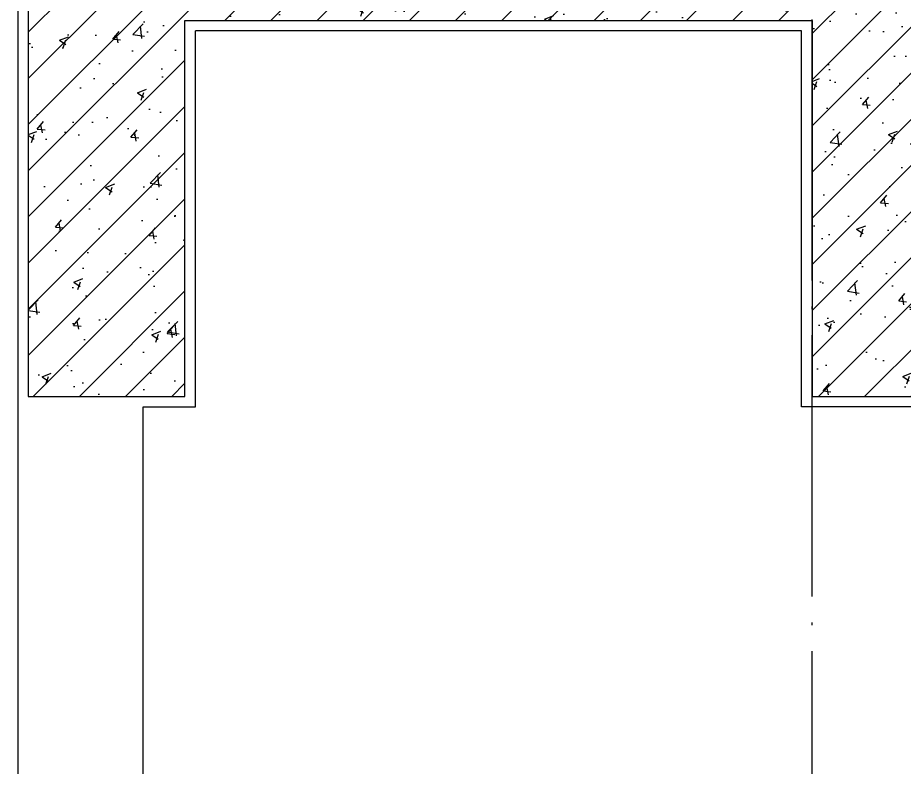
# Model space of a CAD drawing. Extents: x 6843040 to 15500510, y -6507076 to -4940511.
# Drawn here: x 7662702 to 7664399, y -6162255 to -6160819 of the extents above; entities that cross this region are included whole.
import ezdxf

# ---------------------------------------------------------------- set-up
doc = ezdxf.new("R2010")
doc.units = 0
doc.header["$LTSCALE"] = 1000
doc.header["$MEASUREMENT"] = 0
doc.linetypes.add('DOTE', pattern=[2.42, 2, -0.2, 0.02, -0.2])
for name, color, linetype in [('DOTE', 8, 'DOTE'), ('E_LINE_1', 1, 'Continuous'), ('PUB_HATCH', 8, 'Continuous'), ('批荡层', 213, 'Continuous')]:
    doc.layers.add(name, color=color, linetype=linetype)

msp = doc.modelspace()

# ---------------------------------------------------------------- hatches: boundary and pattern name
at = {"layer": 'PUB_HATCH'}
h = msp.add_hatch(dxfattribs=at)
h.set_pattern_fill('钢筋混凝土', color=256, scale=25, style=0)
h.set_pattern_definition([(45, (6437.5, 0), (-44.19417382, 44.19417382), []), (50, (6437.5, 0), (179.3150457, -15.6880337), [18.75, -206.25]), (355, (6437.5, 0), (-34.6878334, 188.0480334), [15, -165]), (100.4514, (6452.44, -1.3), (144.6273454, 172.3598855), [15.9350475, -175.285528]), (46.1842, (6437.5, 50), (266.810262, -41.3797536), [28.125, -309.375]), (96.6356, (6459.73, 46.55), (233.6656764, 243.529468), [23.902572, -262.92825]), (351.1842, (6437.5, 50), (233.665486, 243.52965), [22.5, -247.5]), (21, (6462.5, 37.5), (149.226763, -100.6547227), [18.75, -206.25]), (326, (6462.5, 37.5), (60.828833, 181.2875113), [15, -165]), (71.4514, (6474.94, 29.11), (210.055657, 80.6326242), [15.9350475, -175.285528]), (37.5, (6437.5, 0), (3.03996383, 83.22346346), [0, -163, 0, -167.5, 0, -165.625]), (7.5, (6437.5, 0), (65.7673844, 98.602928), [0, -95.5, 0, -159.25, 0, -63.125]), (327.5, (6381.75, 0), (133.45560904, -5.63871793), [0, -62.5, 0, -195, 0, -258.75]), (317.5, (6356.75, 0), (145.7965423, 25.0262456), [0, -81.25, 0, -129.5, 0, -183.75])])
h.paths.add_polyline_path([(7663022.1, -6160824.6), (7664222.1, -6160824.6), (7664222.1, -6161544.6), (7664622.1, -6161544.6), (7664622.1, -6160674.6), (7665106.1, -6160674.6), (7665106.1, -6160544.6), (7663922.1, -6160544.6), (7663922.1, -6160694.6), (7662922.1, -6160694.6), (7662922.1, -6160344.6), (7662722.1, -6160344.6), (7662722.1, -6161544.6), (7663022.1, -6161544.6)])

# ---------------------------------------------------------------- linework, layer by layer
at = {"layer": 'DOTE', "ltscale": 0.25}
msp.add_line((7664222.1, -6181287.4), (7664222.1, -6150444.6), dxfattribs=at)
at = {"layer": 'E_LINE_1'}
msp.add_lwpolyline([(7663022.1, -6160824.6), (7664222.1, -6160824.6), (7664222.1, -6161544.6), (7664622.1, -6161544.6), (7664622.1, -6160674.6), (7665106.1, -6160674.6), (7665106.1, -6160544.6), (7663922.1, -6160544.6), (7663922.1, -6160694.6), (7662922.1, -6160694.6), (7662922.1, -6160344.6), (7662722.1, -6160344.6), (7662722.1, -6161544.6), (7663022.1, -6161544.6), (7663022.1, -6160824.6)], dxfattribs=at)
at = {"layer": '批荡层'}
for p, q in [((7662702.1, -6160316.2), (7662702.1, -6174070.6)), ((7663042.1, -6161564.6), (7663042.1, -6160844.6))]:
    msp.add_line(p, q, dxfattribs=at)
for points in [[(7665106.1, -6160694.6), (7664642.1, -6160694.6), (7664642.1, -6161564.6), (7664202.1, -6161564.6), (7664202.1, -6160844.6), (7663042.1, -6160844.6)], [(7665106.1, -6169024.6), (7664222.1, -6169024.6), (7662942.1, -6169024.6), (7662942.1, -6161564.6), (7663042.1, -6161564.6)]]:
    msp.add_lwpolyline(points, dxfattribs=at)

doc.saveas('drawing.dxf')
